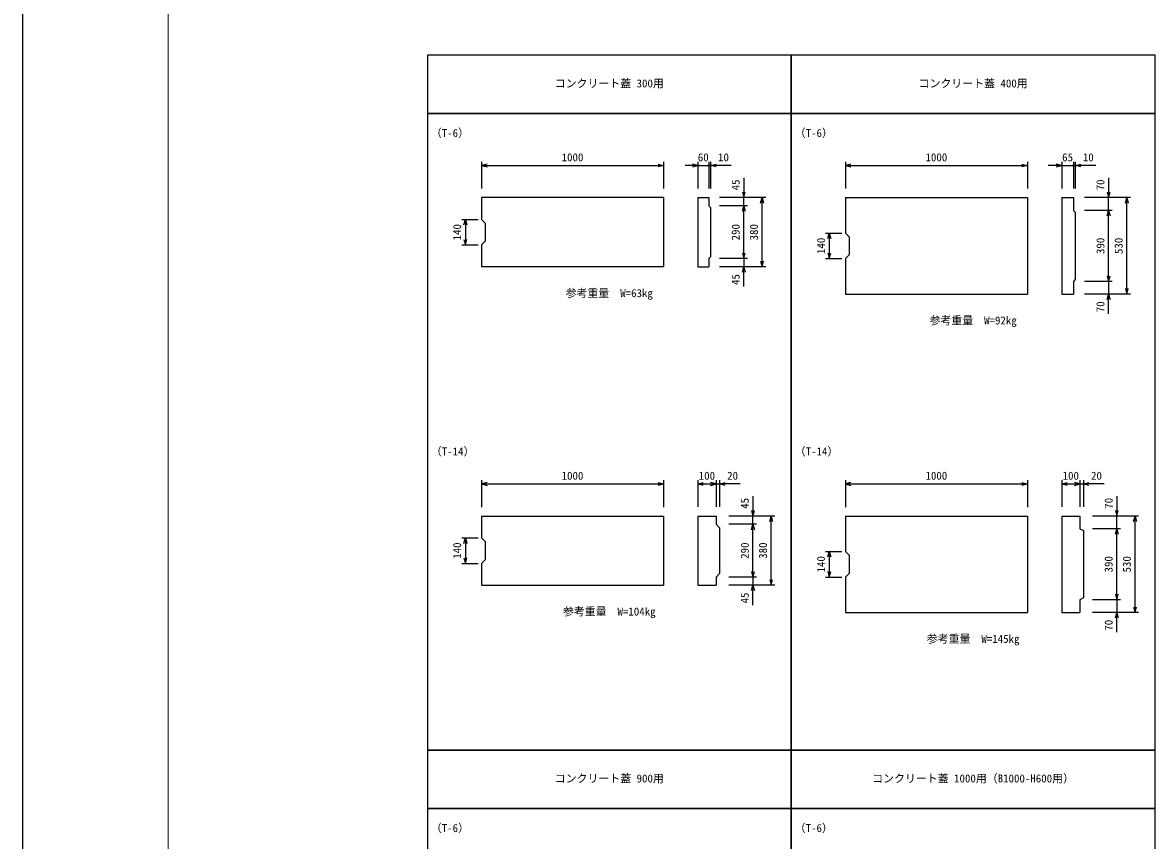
# Model space of a CAD drawing. Units: millimetres, scale not verified. Extents: x -33600 to 33600, y -11880 to 11880.
# Drawn here: x -33600 to -27411, y -6078 to -1582 of the extents above; entities that cross this region are included whole.
import ezdxf
from ezdxf.enums import TextEntityAlignment as Align

# ---------------------------------------------------------------- set-up
doc = ezdxf.new("R2010")
doc.units = ezdxf.units.MM
doc.header["$LTSCALE"] = 40
for name, color, linetype, lineweight in [('0-0_DIM', 7, 'Continuous', 25), ('0-1_Defpoints', 5, 'Continuous', 25), ('0-2_HATCH', 6, 'Continuous', 25), ('0-7_TXT', 7, 'Continuous', 25), ('0-8_WAKU', 3, 'Continuous', 13)]:
    doc.layers.add(name, color=color, linetype=linetype, lineweight=lineweight)
doc.styles.add('ＭＳ ゴシック', font='')
doc.styles.get('ＭＳ ゴシック').set_extended_font_data('MS Gothic')

msp = doc.modelspace()

# ---------------------------------------------------------------- linework, layer by layer
at = {"layer": '0-0_DIM'}
for p, q in [((-31076.89, -2348.19), (-31076.89, -2495.32)), ((-30076.89, -2348.19), (-30076.89, -2495.32)), ((-29888.3, -2348.19), (-29888.3, -2494.59)), ((-29828.3, -2348.19), (-29828.3, -2494.59)), ((-29818.3, -2348.19), (-29818.3, -2494.59)), ((-29076.89, -2348.19), (-29076.89, -2495.32)), ((-28076.89, -2348.19), (-28076.89, -2495.32)), ((-27888.3, -2348.19), (-27888.3, -2494.59)), ((-27823.3, -2348.19), (-27823.3, -2494.59)), ((-27813.3, -2348.19), (-27813.3, -2494.59)), ((-31076.89, -2368.19), (-30076.89, -2368.19)), ((-29888.3, -2368.19), (-29958.3, -2368.19)), ((-29888.3, -2368.19), (-29828.3, -2368.19)), ((-29828.3, -2368.19), (-29818.3, -2368.19)), ((-29704.77, -2368.19), (-29818.3, -2368.19)), ((-29076.89, -2368.19), (-28076.89, -2368.19)), ((-27888.3, -2368.19), (-27963.3, -2368.19)), ((-27888.3, -2368.19), (-27823.3, -2368.19)), ((-27823.3, -2368.19), (-27813.3, -2368.19)), ((-27699.77, -2368.19), (-27813.3, -2368.19)), ((-29635.22, -2435.87), (-29635.22, -2544.72)), ((-27630.22, -2435.87), (-27630.22, -2544.72)), ((-29515.22, -2544.72), (-29768.3, -2544.72)), ((-29615.22, -2589.72), (-29768.3, -2589.72)), ((-29635.22, -2589.72), (-29635.22, -2544.72)), ((-29635.22, -2879.72), (-29635.22, -2589.72)), ((-29535.22, -2924.72), (-29535.22, -2544.72)), ((-27510.22, -2544.72), (-27763.3, -2544.72)), ((-27630.22, -2614.72), (-27630.22, -2544.72)), ((-27530.22, -3074.72), (-27530.22, -2544.72)), ((-27610.22, -2614.72), (-27763.3, -2614.72)), ((-27630.22, -3004.72), (-27630.22, -2614.72)), ((-31185.89, -2664.72), (-31095.89, -2664.72)), ((-31165.89, -2664.72), (-31165.89, -2804.72)), ((-29185.89, -2739.72), (-29095.89, -2739.72)), ((-29165.89, -2739.72), (-29165.89, -2879.72)), ((-31185.89, -2804.72), (-31095.89, -2804.72)), ((-29615.22, -2879.72), (-29768.3, -2879.72)), ((-29635.22, -2879.72), (-29635.22, -2924.72)), ((-29185.89, -2879.72), (-29095.89, -2879.72)), ((-29515.22, -2924.72), (-29768.3, -2924.72)), ((-29635.22, -3033.57), (-29635.22, -2924.72)), ((-27610.22, -3004.72), (-27763.3, -3004.72)), ((-27630.22, -3004.72), (-27630.22, -3074.72)), ((-27510.22, -3074.72), (-27763.3, -3074.72)), ((-27630.22, -3183.57), (-27630.22, -3074.72)), ((-31076.89, -4098.19), (-31076.89, -4245.32)), ((-31076.89, -4118.19), (-30076.89, -4118.19)), ((-30076.89, -4098.19), (-30076.89, -4245.32)), ((-29888.3, -4098.19), (-29888.3, -4244.59)), ((-29888.3, -4118.19), (-29788.3, -4118.19)), ((-29788.3, -4098.19), (-29788.3, -4244.59)), ((-29788.3, -4118.19), (-29768.3, -4118.19)), ((-29768.3, -4098.19), (-29768.3, -4244.59)), ((-29654.77, -4118.19), (-29768.3, -4118.19)), ((-29076.89, -4098.19), (-29076.89, -4245.32)), ((-29076.89, -4118.19), (-28076.89, -4118.19)), ((-28076.89, -4098.19), (-28076.89, -4245.32)), ((-27888.3, -4098.19), (-27888.3, -4244.59)), ((-27888.3, -4118.19), (-27788.3, -4118.19)), ((-27788.3, -4098.19), (-27788.3, -4244.59)), ((-27788.3, -4118.19), (-27768.3, -4118.19)), ((-27768.3, -4098.19), (-27768.3, -4244.59)), ((-27654.77, -4118.19), (-27768.3, -4118.19)), ((-29585.22, -4185.87), (-29585.22, -4294.72)), ((-27585.22, -4185.87), (-27585.22, -4294.72)), ((-29465.22, -4294.72), (-29718.3, -4294.72)), ((-29585.22, -4339.72), (-29585.22, -4294.72)), ((-29485.22, -4674.72), (-29485.22, -4294.72)), ((-27465.22, -4294.72), (-27718.3, -4294.72)), ((-27585.22, -4364.72), (-27585.22, -4294.72)), ((-27485.22, -4824.72), (-27485.22, -4294.72)), ((-29565.22, -4339.72), (-29718.3, -4339.72)), ((-29585.22, -4629.72), (-29585.22, -4339.72)), ((-27565.22, -4364.72), (-27718.3, -4364.72)), ((-27585.22, -4754.72), (-27585.22, -4364.72)), ((-31185.89, -4414.72), (-31095.89, -4414.72)), ((-31165.89, -4414.72), (-31165.89, -4554.72)), ((-29185.89, -4489.72), (-29095.89, -4489.72)), ((-29165.89, -4489.72), (-29165.89, -4629.72)), ((-31185.89, -4554.72), (-31095.89, -4554.72)), ((-29565.22, -4629.72), (-29718.3, -4629.72)), ((-29585.22, -4629.72), (-29585.22, -4674.72)), ((-29185.89, -4629.72), (-29095.89, -4629.72)), ((-29465.22, -4674.72), (-29718.3, -4674.72)), ((-29585.22, -4783.57), (-29585.22, -4674.72)), ((-27565.22, -4754.72), (-27718.3, -4754.72)), ((-27585.22, -4754.72), (-27585.22, -4824.72)), ((-27465.22, -4824.72), (-27718.3, -4824.72)), ((-27585.22, -4933.57), (-27585.22, -4824.72))]:
    msp.add_line(p, q, dxfattribs=at)
for points in [[(-31046.89, -2360.15), (-31076.89, -2368.19), (-31046.89, -2376.23)], [(-30106.89, -2360.15), (-30076.89, -2368.19), (-30106.89, -2376.23)], [(-29918.3, -2376.23), (-29888.3, -2368.19), (-29918.3, -2360.15)], [(-29788.3, -2376.23), (-29818.3, -2368.19), (-29788.3, -2360.15)], [(-29046.89, -2360.15), (-29076.89, -2368.19), (-29046.89, -2376.23)], [(-28106.89, -2360.15), (-28076.89, -2368.19), (-28106.89, -2376.23)], [(-27918.3, -2376.23), (-27888.3, -2368.19), (-27918.3, -2360.15)], [(-27783.3, -2376.23), (-27813.3, -2368.19), (-27783.3, -2360.15)], [(-29643.26, -2514.72), (-29635.22, -2544.72), (-29627.18, -2514.72)], [(-27638.26, -2514.72), (-27630.22, -2544.72), (-27622.18, -2514.72)], [(-29643.26, -2619.72), (-29635.22, -2589.72), (-29627.18, -2619.72)], [(-29543.26, -2574.72), (-29535.22, -2544.72), (-29527.18, -2574.72)], [(-27538.26, -2574.72), (-27530.22, -2544.72), (-27522.18, -2574.72)], [(-27638.26, -2644.72), (-27630.22, -2614.72), (-27622.18, -2644.72)], [(-31173.93, -2694.72), (-31165.89, -2664.72), (-31157.85, -2694.72)], [(-31173.93, -2774.72), (-31165.89, -2804.72), (-31157.85, -2774.72)], [(-29173.93, -2769.72), (-29165.89, -2739.72), (-29157.85, -2769.72)], [(-29643.26, -2849.72), (-29635.22, -2879.72), (-29627.18, -2849.72)], [(-29543.26, -2894.72), (-29535.22, -2924.72), (-29527.18, -2894.72)], [(-29173.93, -2849.72), (-29165.89, -2879.72), (-29157.85, -2849.72)], [(-29643.26, -2954.72), (-29635.22, -2924.72), (-29627.18, -2954.72)], [(-27638.26, -2974.72), (-27630.22, -3004.72), (-27622.18, -2974.72)], [(-27638.26, -3104.72), (-27630.22, -3074.72), (-27622.18, -3104.72)], [(-27538.26, -3044.72), (-27530.22, -3074.72), (-27522.18, -3044.72)], [(-31046.89, -4110.15), (-31076.89, -4118.19), (-31046.89, -4126.23)], [(-30106.89, -4110.15), (-30076.89, -4118.19), (-30106.89, -4126.23)], [(-29858.3, -4126.23), (-29888.3, -4118.19), (-29858.3, -4110.15)], [(-29818.3, -4126.23), (-29788.3, -4118.19), (-29818.3, -4110.15)], [(-29738.3, -4126.23), (-29768.3, -4118.19), (-29738.3, -4110.15)], [(-29046.89, -4110.15), (-29076.89, -4118.19), (-29046.89, -4126.23)], [(-28106.89, -4110.15), (-28076.89, -4118.19), (-28106.89, -4126.23)], [(-27858.3, -4126.23), (-27888.3, -4118.19), (-27858.3, -4110.15)], [(-27818.3, -4126.23), (-27788.3, -4118.19), (-27818.3, -4110.15)], [(-27738.3, -4126.23), (-27768.3, -4118.19), (-27738.3, -4110.15)], [(-29593.26, -4264.72), (-29585.22, -4294.72), (-29577.18, -4264.72)], [(-27593.26, -4264.72), (-27585.22, -4294.72), (-27577.18, -4264.72)], [(-29493.26, -4324.72), (-29485.22, -4294.72), (-29477.18, -4324.72)], [(-27493.26, -4324.72), (-27485.22, -4294.72), (-27477.18, -4324.72)], [(-29593.26, -4369.72), (-29585.22, -4339.72), (-29577.18, -4369.72)], [(-27593.26, -4394.72), (-27585.22, -4364.72), (-27577.18, -4394.72)], [(-31173.93, -4444.72), (-31165.89, -4414.72), (-31157.85, -4444.72)], [(-29173.93, -4519.72), (-29165.89, -4489.72), (-29157.85, -4519.72)], [(-31173.93, -4524.72), (-31165.89, -4554.72), (-31157.85, -4524.72)], [(-29593.26, -4599.72), (-29585.22, -4629.72), (-29577.18, -4599.72)], [(-29173.93, -4599.72), (-29165.89, -4629.72), (-29157.85, -4599.72)], [(-29593.26, -4704.72), (-29585.22, -4674.72), (-29577.18, -4704.72)], [(-29493.26, -4644.72), (-29485.22, -4674.72), (-29477.18, -4644.72)], [(-27593.26, -4724.72), (-27585.22, -4754.72), (-27577.18, -4724.72)], [(-27593.26, -4854.72), (-27585.22, -4824.72), (-27577.18, -4854.72)], [(-27493.26, -4794.72), (-27485.22, -4824.72), (-27477.18, -4794.72)]]:
    msp.add_lwpolyline(points, dxfattribs=at)
for centre in [(-29828.3, -2368.19), (-27823.3, -2368.19)]:
    msp.add_circle(centre, 4, dxfattribs=at)
at = {"layer": '0-1_Defpoints'}
msp.add_lwpolyline([(-33600, -11880), (0, -11880), (0, 11880), (-33600, 11880)], close=True, dxfattribs=at)
at = {"layer": '0-2_HATCH'}
for p, q in [((-31076.89, -2544.72), (-31076.89, -2664.72)), ((-30076.89, -2544.72), (-31076.89, -2544.72)), ((-29888.3, -2544.72), (-29888.3, -2924.72)), ((-29888.3, -2544.72), (-29828.3, -2544.72)), ((-29828.3, -2544.72), (-29828.3, -2589.72)), ((-29818.3, -2599.72), (-29828.3, -2589.72)), ((-29076.89, -2544.72), (-29076.89, -2739.72)), ((-29076.89, -2544.72), (-28076.89, -2544.72)), ((-28076.89, -2544.72), (-28076.89, -3074.72)), ((-27888.3, -2544.72), (-27888.3, -3074.72)), ((-27823.3, -2614.72), (-27813.3, -2624.72)), ((-27813.3, -2624.72), (-27813.3, -2994.72)), ((-31056.89, -2684.72), (-31076.89, -2664.72)), ((-31056.89, -2684.72), (-31056.89, -2784.72)), ((-31076.89, -2804.72), (-31056.89, -2784.72)), ((-31076.89, -2804.72), (-31076.89, -2924.72)), ((-29828.3, -2879.72), (-29828.3, -2924.72)), ((-29888.3, -2924.72), (-29828.3, -2924.72)), ((-27813.3, -2994.72), (-27823.3, -3004.72)), ((-27823.3, -3004.72), (-27823.3, -3074.72)), ((-27888.3, -3074.72), (-27823.3, -3074.72)), ((-31076.89, -4294.72), (-31076.89, -4414.72)), ((-29888.3, -4294.72), (-29788.3, -4294.72)), ((-29788.3, -4294.72), (-29788.3, -4339.72)), ((-29076.89, -4294.72), (-29076.89, -4489.72)), ((-29076.89, -4294.72), (-28076.89, -4294.72)), ((-28076.89, -4294.72), (-28076.89, -4824.72)), ((-29788.3, -4339.72), (-29768.3, -4359.72)), ((-29768.3, -4359.72), (-29768.3, -4609.72)), ((-27788.3, -4364.72), (-27768.3, -4374.72)), ((-27768.3, -4374.72), (-27768.3, -4744.72)), ((-31076.89, -4414.72), (-31056.89, -4434.72)), ((-31056.89, -4434.72), (-31056.89, -4534.72)), ((-29076.89, -4489.72), (-29056.89, -4509.72)), ((-29056.89, -4509.72), (-29056.89, -4609.72)), ((-31056.89, -4534.72), (-31076.89, -4554.72)), ((-31076.89, -4554.72), (-31076.89, -4674.72)), ((-29768.3, -4609.72), (-29788.3, -4629.72)), ((-29788.3, -4629.72), (-29788.3, -4674.72)), ((-29056.89, -4609.72), (-29076.89, -4629.72)), ((-31076.89, -4674.72), (-30076.89, -4674.72)), ((-27768.3, -4744.72), (-27788.3, -4754.72)), ((-27788.3, -4754.72), (-27788.3, -4824.72))]:
    msp.add_line(p, q, dxfattribs=at)
for points in [[(-30076.89, -2544.72), (-30076.89, -2924.72), (-31076.89, -2924.72)], [(-27888.3, -2544.72), (-27823.3, -2544.72), (-27823.3, -2614.72)], [(-29818.3, -2599.72), (-29818.3, -2869.72), (-29828.3, -2879.72)], [(-29076.89, -2739.72), (-29056.89, -2759.72), (-29056.89, -2859.72), (-29076.89, -2879.72)], [(-29076.89, -2879.72), (-29076.89, -3074.72), (-28076.89, -3074.72)], [(-31076.89, -4294.72), (-30076.89, -4294.72), (-30076.89, -4674.72)], [(-29888.3, -4294.72), (-29888.3, -4674.72), (-29788.3, -4674.72)], [(-27888.3, -4294.72), (-27788.3, -4294.72), (-27788.3, -4364.72)], [(-27888.3, -4294.72), (-27888.3, -4824.72), (-27788.3, -4824.72)], [(-29076.89, -4629.72), (-29076.89, -4824.72), (-28076.89, -4824.72)]]:
    msp.add_lwpolyline(points, dxfattribs=at)
at = {"layer": '0-7_TXT'}
for points in [[(-31374.81, -2082.13), (-29374.81, -2082.13), (-29374.81, -1762.13), (-31374.81, -1762.13)], [(-29374.81, -2082.13), (-27374.81, -2082.13), (-27374.81, -1762.13), (-29374.81, -1762.13)], [(-31374.81, -5582.13), (-29374.81, -5582.13), (-29374.81, -2082.13), (-31374.81, -2082.13)], [(-29374.81, -5582.13), (-27374.81, -5582.13), (-27374.81, -2082.13), (-29374.81, -2082.13)], [(-31374.81, -5902.13), (-29374.81, -5902.13), (-29374.81, -5582.13), (-31374.81, -5582.13)], [(-29374.81, -5902.13), (-27374.81, -5902.13), (-27374.81, -5582.13), (-29374.81, -5582.13)], [(-31374.81, -10552.13), (-29374.81, -10552.13), (-29374.81, -5902.13), (-31374.81, -5902.13)], [(-29374.81, -10552.13), (-27374.81, -10552.13), (-27374.81, -5902.13), (-29374.81, -5902.13)]]:
    msp.add_lwpolyline(points, close=True, dxfattribs=at)
at = {"layer": '0-8_WAKU'}
msp.add_lwpolyline([(-32800, -11080), (-800, -11080), (-800, 11080), (-32800, 11080)], close=True, dxfattribs=at)

# ---------------------------------------------------------------- texts
at = {"layer": '0-0_DIM', "style": 'ＭＳ ゴシック'}
for s, p in [('（T-6）', (-31355.79, -2224.82)), ('（T-6）', (-29355.79, -2224.82)), ('1000', (-30636.89, -2358.19)), ('60', (-29888.3, -2358.19)), ('10', (-29777.13, -2358.19)), ('1000', (-28636.89, -2358.19)), ('65', (-27885.8, -2358.19)), ('10', (-27772.13, -2358.19)), ('参考重量\u3000W=63kg', (-30614.81, -3104.72)), ('参考重量\u3000W=92kg', (-28614.81, -3254.72)), ('（T-14）', (-31355.79, -3974.82)), ('（T-14）', (-29355.79, -3974.82)), ('1000', (-30636.89, -4108.19)), ('100', (-29883.3, -4108.19)), ('20', (-29727.13, -4108.19)), ('1000', (-28636.89, -4108.19)), ('100', (-27883.3, -4108.19)), ('20', (-27727.13, -4108.19)), ('参考重量\u3000W=104kg', (-30629.81, -4854.72)), ('参考重量\u3000W=145kg', (-28629.81, -5004.72)), ('（T-6）', (-31355.79, -6044.82)), ('（T-6）', (-29355.79, -6044.82))]:
    msp.add_text(s, height=43.99, dxfattribs=at).set_placement(p, align=Align.BOTTOM_LEFT)
for s, p in [('45', (-29645.22, -2504.72)), ('70', (-27640.22, -2504.72)), ('140', (-31175.89, -2779.72)), ('290', (-29645.22, -2779.72)), ('380', (-29545.22, -2779.72)), ('140', (-29175.89, -2854.72)), ('390', (-27640.22, -2854.72)), ('530', (-27540.22, -2854.72)), ('45', (-29645.22, -3024.72)), ('70', (-27640.22, -3174.72)), ('45', (-29595.22, -4254.72)), ('70', (-27595.22, -4254.72)), ('140', (-31175.89, -4529.72)), ('290', (-29595.22, -4529.72)), ('380', (-29495.22, -4529.72)), ('140', (-29175.89, -4604.72)), ('390', (-27595.22, -4604.72)), ('530', (-27495.22, -4604.72)), ('45', (-29595.22, -4774.72)), ('70', (-27595.22, -4924.72))]:
    msp.add_text(s, height=43.99, rotation=90, dxfattribs=at).set_placement(p, align=Align.BOTTOM_LEFT)
at = {"layer": '0-7_TXT', "style": 'ＭＳ ゴシック'}
for s, p in [('コンクリート蓋 300用', (-30674.81, -1952.13)), ('コンクリート蓋 400用', (-28674.81, -1952.13)), ('コンクリート蓋 900用', (-30674.81, -5772.13)), ('コンクリート蓋 1000用（B1000-H600用）', (-28929.81, -5772.13))]:
    msp.add_text(s, height=43.99, dxfattribs=at).set_placement(p, align=Align.BOTTOM_LEFT)

doc.saveas('drawing.dxf')
